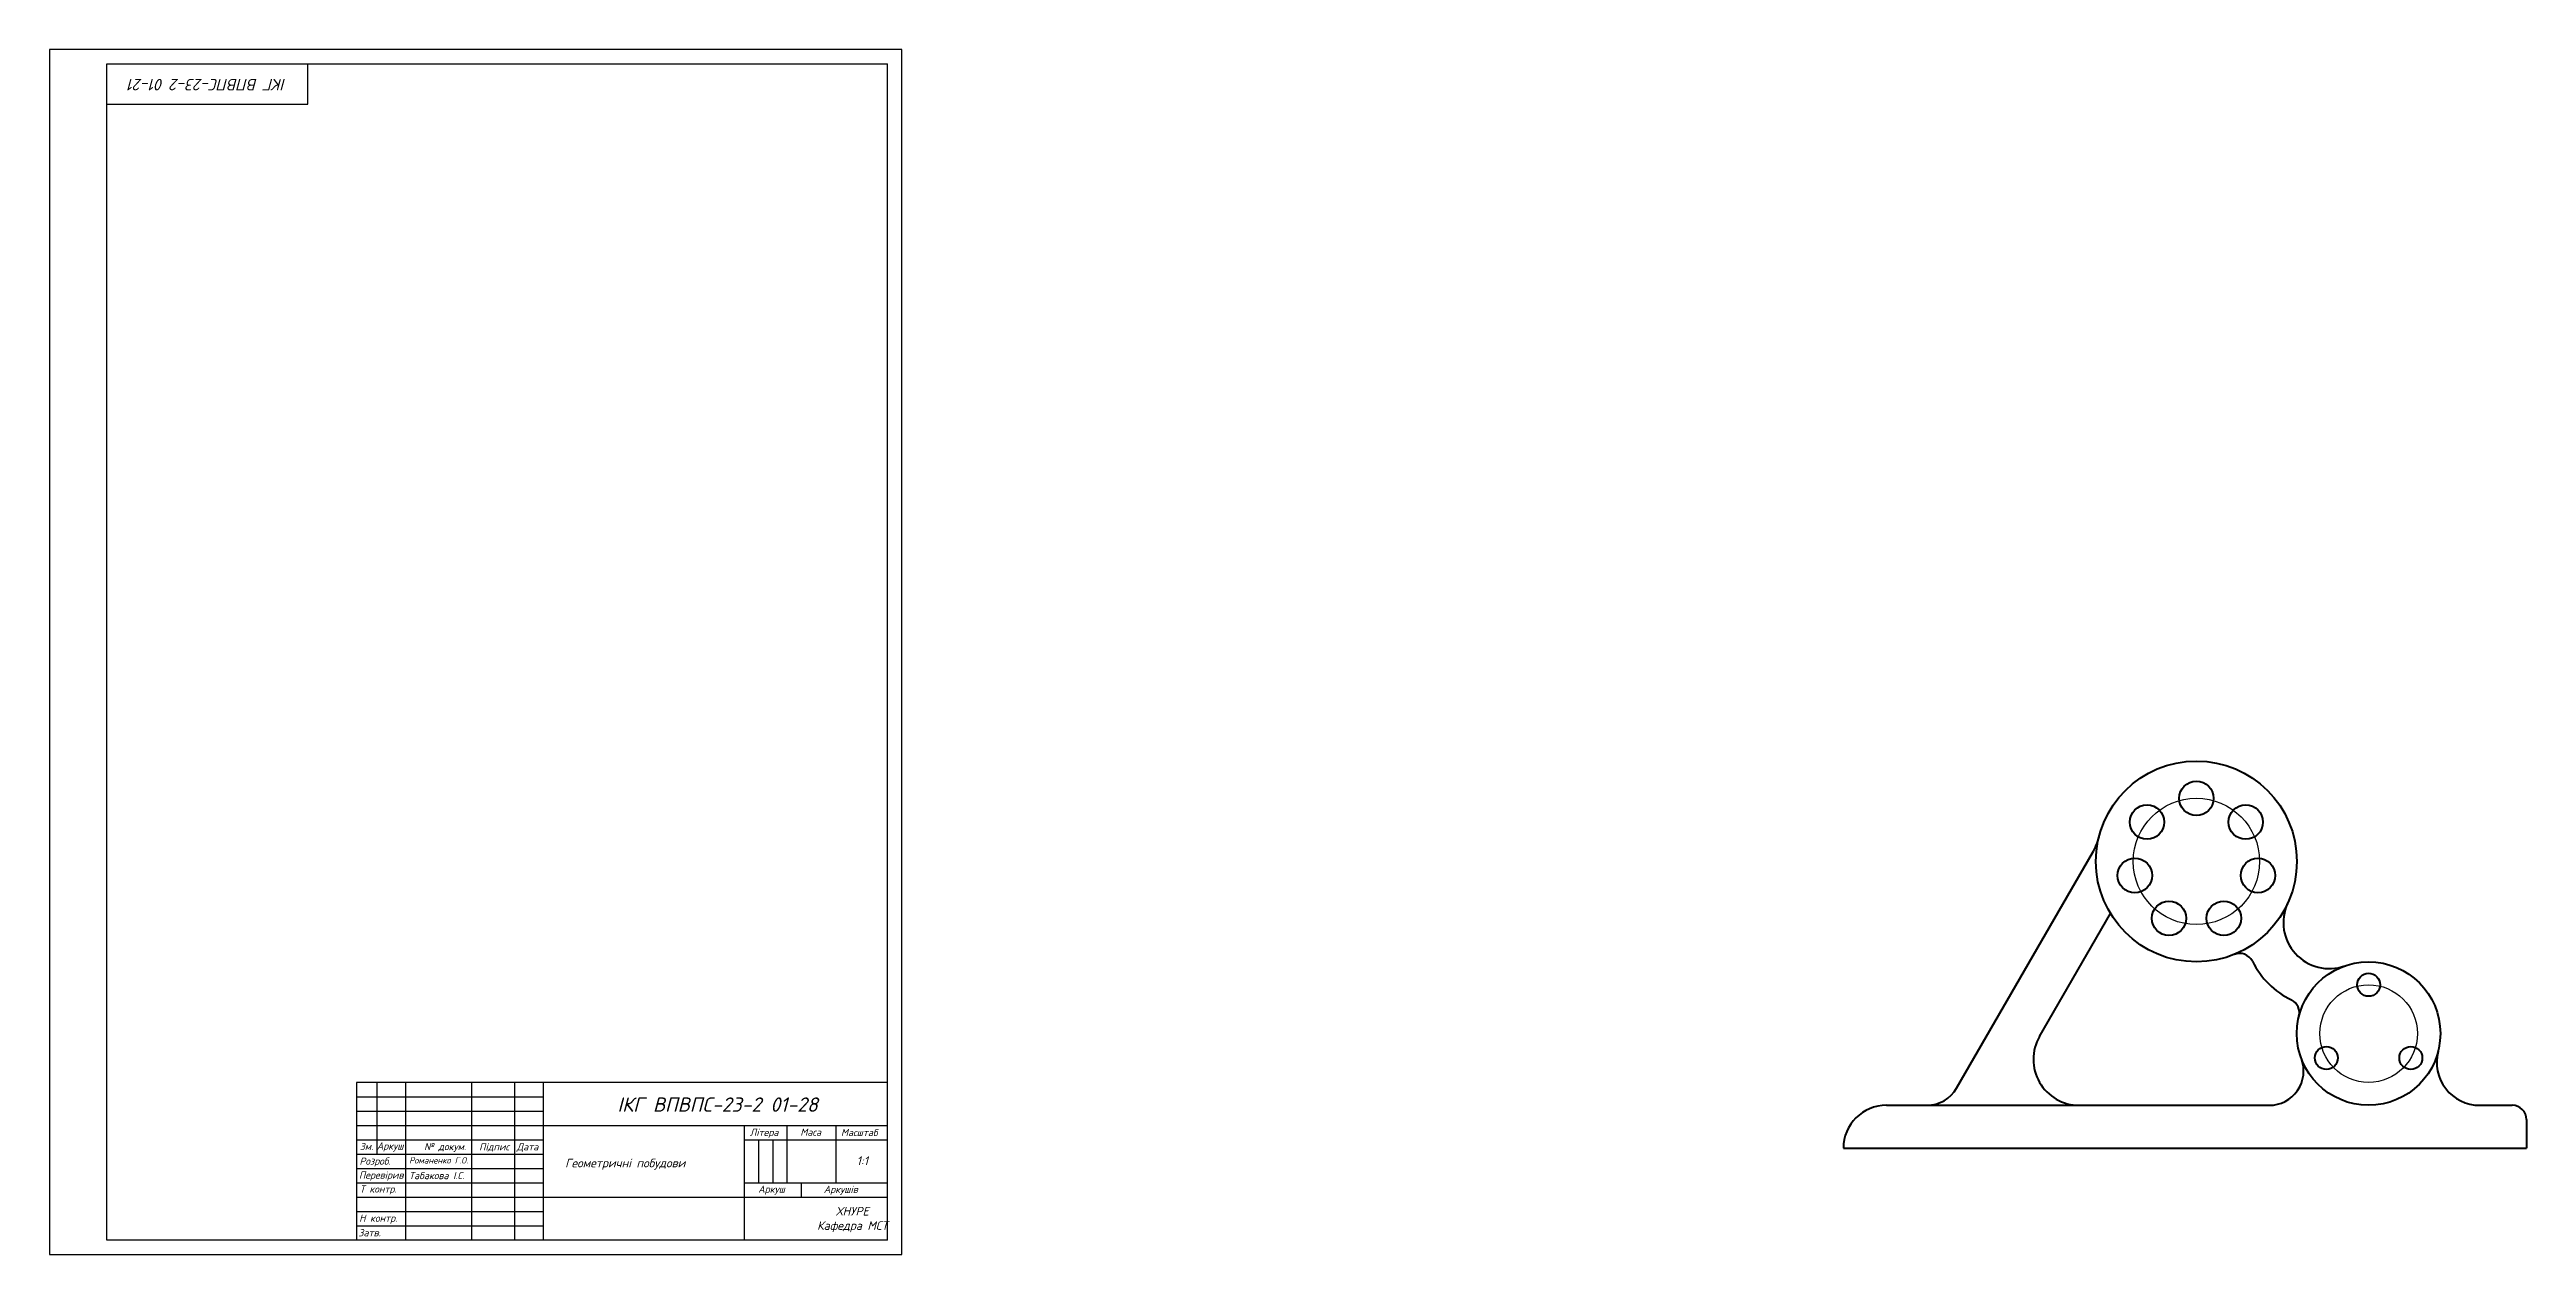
# Model space of a CAD drawing. Header units: millimetres. Extents: x 0 to 863, y 0 to 420.
import ezdxf

# ---------------------------------------------------------------- set-up
doc = ezdxf.new("R2010")
doc.units = ezdxf.units.MM
doc.header["$MEASUREMENT"] = 0
doc.layers.add('Допоміжні', color=1, linetype='Continuous')
doc.layers.add('контур', color=7, linetype='Continuous', lineweight=50)
doc.styles.add('style2', font='ISOCPEUI.TTF')

# ---------------------------------------------------------------- blocks, each defined once
blk = doc.blocks.new('*U1')
blk.add_circle((0, 0), 6)
blk = doc.blocks.new('*U2')
at = {"layer": 'контур', "color": 0, "linetype": 'ByBlock', "lineweight": -2, "transparency": 16777216}
blk.add_blockref('*U1', (748, 159), dxfattribs=at)
for p, rotation in [((730.8, 150.72), 51.42857142857143), ((765.2, 150.72), 308.5714285714286), ((726.55, 132.1), 102.8571428571429), ((769.45, 132.1), 257.1428571428571), ((738.45, 117.18), 154.2857142857143), ((757.55, 117.18), 205.7142857142857)]:
    blk.add_blockref('*U1', p, dxfattribs=dict(at, rotation=rotation))
blk = doc.blocks.new('*U3')
blk.add_circle((0, 0), 4)
blk = doc.blocks.new('*U4')
at = {"layer": 'контур', "color": 0, "linetype": 'ByBlock', "lineweight": -2, "transparency": 16777216}
blk.add_blockref('*U3', (808, 94), dxfattribs=at)
for p, rotation in [((793.28, 68.5), 120), ((822.72, 68.5), 239.9999999999999)]:
    blk.add_blockref('*U3', p, dxfattribs=dict(at, rotation=rotation))

msp = doc.modelspace()

# ---------------------------------------------------------------- linework, layer by layer
for p, q in [((20, 5), (20, 415)), ((20, 415), (292, 415)), ((90, 401), (90, 415)), ((292, 5), (292, 415)), ((20, 401), (90, 401)), ((292, 60), (107, 60)), ((107, 60), (107, 5)), ((107, 55), (172, 55)), ((114, 60), (114, 35)), ((124, 60), (124, 5)), ((147, 60), (147, 5)), ((162, 60), (162, 5)), ((172, 60), (172, 5)), ((107, 50), (172, 50)), ((107, 45), (292, 45)), ((242, 45), (242, 5)), ((257, 40), (257, 45)), ((274, 45), (274, 25)), ((107, 40), (172, 40)), ((107, 35), (172, 35)), ((242, 40), (292, 40)), ((247, 40), (247, 25)), ((252, 40), (252, 25)), ((257, 25), (257, 40)), ((107, 30), (172, 30)), ((107, 25), (172, 25)), ((107, 20), (292, 20)), ((242, 25), (292, 25)), ((262, 20), (262, 25)), ((107, 15), (172, 15)), ((107, 10), (172, 10)), ((292, 5), (20, 5))]:
    msp.add_line(p, q)
msp.add_lwpolyline([(0, 0), (297, 0), (297, 420), (0, 420)], close=True)
at = {"layer": 'Допоміжні'}
for centre, radius in [((748, 137), 22), ((808, 77), 17)]:
    msp.add_circle(centre, radius, dxfattribs=at)
at = {"layer": 'контур'}
for p, q in [((664.46, 58), (711.79, 139.97)), ((693.33, 76), (718.07, 118.85)), ((640, 52), (773.36, 52)), ((846.73, 52), (858, 52)), ((863, 47), (863, 37)), ((625, 37), (863, 37))]:
    msp.add_line(p, q, dxfattribs=at)
for centre, radius in [((748, 137), 35), ((808, 77), 25)]:
    msp.add_circle(centre, radius, dxfattribs=at)
for centre, radius, start, end in [((692.74, 150.97), 22, 330, 345.80818), ((794.32, 115.65), 16, 155.25065, 289.49759), ((763.04, 99.94), 5, 26.67632, 112.08775), ((794.32, 115.65), 30, 206.67632, 243.84079), ((778.89, 84.23), 5, 346.04688, 63.84079), ((707.19, 68), 16, 150, 270), ((846.73, 67), 15, 165.52249, 270), ((773.36, 64), 12, 270, 20.56999), ((640, 37), 15, 90, 180), ((654.07, 64), 12, 270, 330), ((858, 47), 5, 0, 90)]:
    msp.add_arc(centre, radius, start, end, dxfattribs=at)

# ---------------------------------------------------------------- block references
for name in ['*U2', '*U4']:
    msp.add_blockref(name, (0, 0), dxfattribs=at)

# ---------------------------------------------------------------- texts
at = {"lineweight": -3, "insert": (82.4, 405.76), "char_height": 4, "attachment_point": 1, "rotation": 180, "style": 'style2'}
msp.add_mtext('{\\fISOCPEUR|b0|i1|c204|p34;ІКГ ВПВПС-23-2 01-21}', dxfattribs=at)
at = {"attachment_point": 1, "style": 'style2'}
for s, insert, char_height in [('{\\fISOCPEUR|b0|i1|c204|p34;ІКГ ВПВПС-23-2 01-28}', (197.87, 54.75), 5), ('{\\fISOCPEUR|b0|i1|c204|p34;Літера}', (243.98, 43.82), 2.5), ('{\\fISOCPEUR|b0|i1|c204|p34;Маса}', (261.58, 43.88), 2.5), ('{\\fISOCPEUR|b0|i1|c204|p34;Масштаб}', (275.74, 43.75), 2.5), ('{\\fISOCPEUR|b0|i1|c204|p34;Зм.}', (108.08, 38.89), 2.5), ('{\\fISOCPEUR|b0|i1|c204|p34;Аркуш}', (114.02, 39.06), 2.5), ('\\pxi-3,l4,t4;{\\fISOCPEUR|b0|i1|c204|p34;№ докум.}', (127.99, 38.85), 2.5), ('{\\fISOCPEUR|b0|i1|c204|p34;Підпис}', (149.68, 38.78), 2.5), ('{\\fISOCPEUR|b0|i1|c204|p34;Дата}', (162.78, 38.77), 2.5), ('{\\fISOCPEUR|b0|i1|c204|p34;Перевірив}', (107.81, 28.93), 2.5), ('{\\fISOCPEUR|b0|i1|c204|p34;Розроб.}', (108, 33.8), 2.5), ('{\\fISOCPEUR|b0|i1|c204|p34;Романенко Г.О.}', (125.29, 33.91), 2.2), ('{\\fISOCPEUR|b0|i1|c204|p34;Табакова І.С.}', (125.25, 28.75), 2.5), ('{\\fISOCPEUR|b0|i1|c204|p34;Т контр.}', (108.09, 24.08), 2.5), ('{\\fISOCPEUR|b0|i1|c204|p34;Аркуш}', (246.92, 24.03), 2.5), ('{\\fISOCPEUR|b0|i1|c204|p34;Аркушів}', (269.75, 23.95), 2.5), ('{\\fISOCPEUR|b0|i1|c204|p34;Н контр.}', (107.88, 13.91), 2.5), ('\\pxqc;{\\fISOCPEUR|b0|i1|c204|p34;ХНУРЕ\\PКафедра МСТ}', (267.42, 16.58), 3)]:
    msp.add_mtext(s, dxfattribs=dict(at, insert=insert, char_height=char_height))
for s, insert, char_height, width in [('\\pxql;{\\fISOCPEUR|b0|i1|c204|p34;Геометричні побудови}', (179.63, 33.37), 3, 57.5188), ('1:1', (281.21, 34.19), 3, 0.1499), ('{\\fISOCPEUR|b0|i1|c204|p34;Затв.}', (107.63, 8.83), 2.5, 20.3295)]:
    msp.add_mtext(s, dxfattribs=dict(at, insert=insert, char_height=char_height, width=width))

doc.saveas('drawing.dxf')
